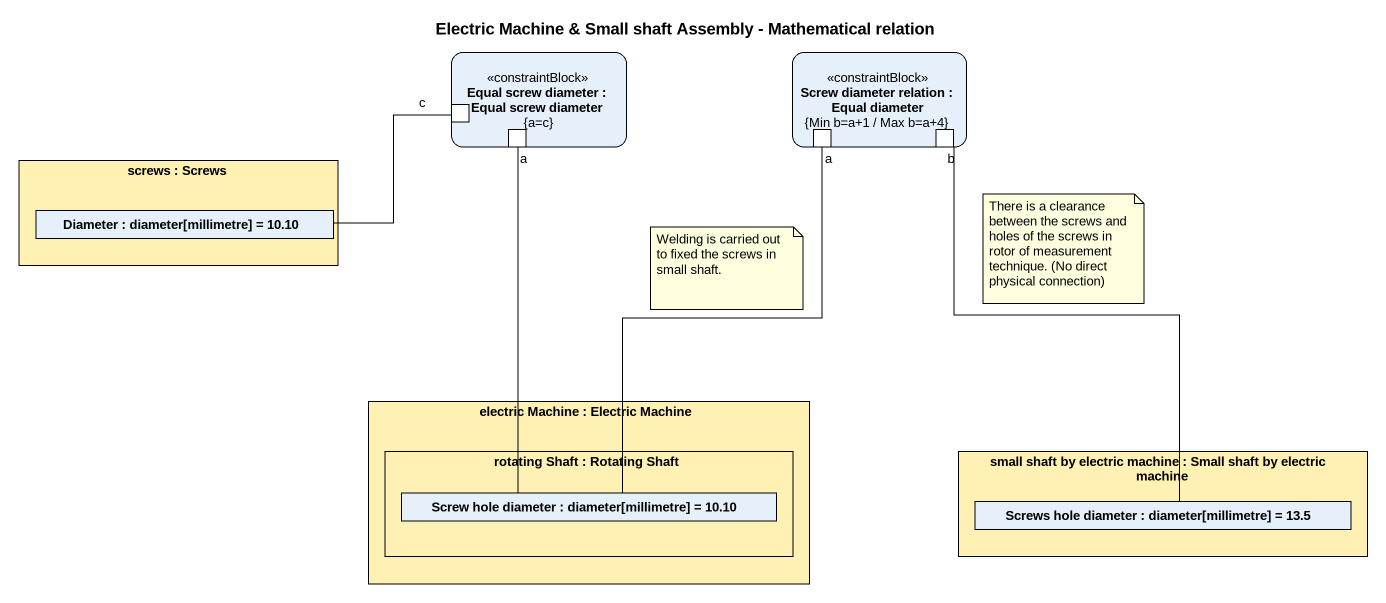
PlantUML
@startuml
title Electric Machine & Small shaft Assembly - Mathematical relation
rectangle "Equal screw diameter : Equal screw diameter\n{a=c}" as Equal_screw_diameter <<constraintBlock>> {
  port c
  port a
}
rectangle "Screw diameter relation : Equal diameter\n{Min b=a+1 / Max b=a+4}" as Screw_diameter_relation <<constraintBlock>> {
  port "a" as a_2
  port b
}
rectangle "screws : Screws" as screws #FFF0B4 {
  rectangle "Diameter : diameter[millimetre] = 10.10" as Diameter
}
rectangle "electric Machine : Electric Machine" as electric_Machine #FFF0B4 {
  rectangle "rotating Shaft : Rotating Shaft" as rotating_Shaft #FFF0B4 {
    rectangle "Screw hole diameter : diameter[millimetre] = 10.10" as Screw_hole_diameter
  }
}
rectangle "small shaft by electric machine : Small shaft by electric machine" as small_shaft_by_electric #FFF0B4 {
  rectangle "Screws hole diameter : diameter[millimetre] = 13.5" as Screws_hole_diameter
}
c -left- Diameter
a -- Screw_hole_diameter
a_2 -- Screw_hole_diameter
b -- Screws_hole_diameter
note as N1
  Welding is carried out to fixed the screws in small shaft.
end note
note as N2
  There is a clearance between the screws and holes of the screws in rotor of measurement technique. (No direct physical connection)
end note
@enduml
